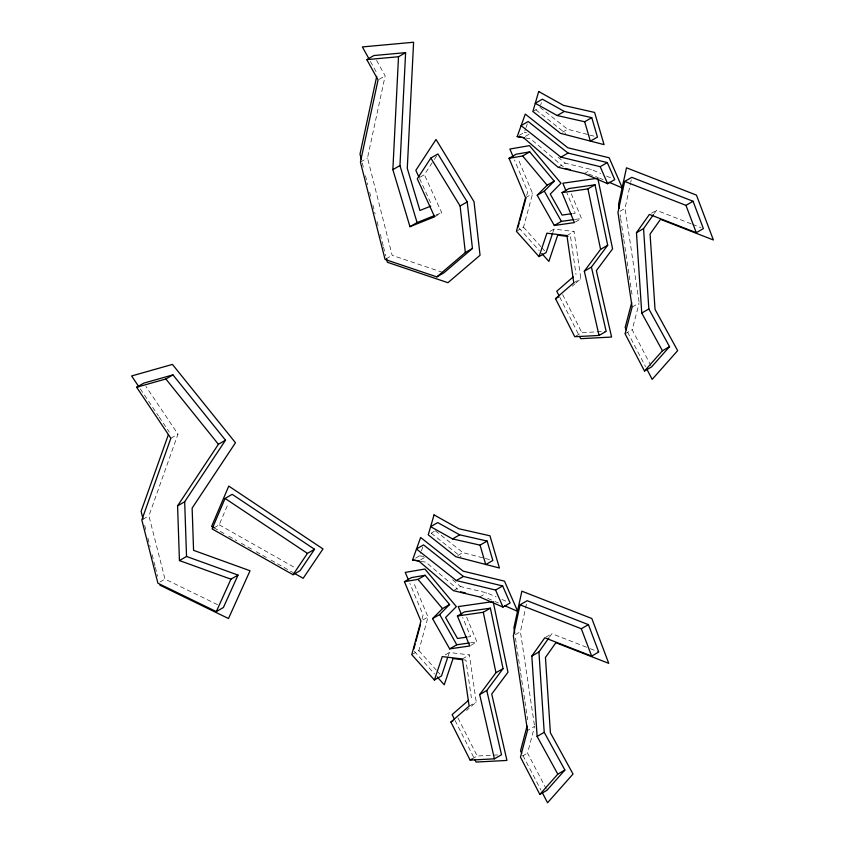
<?xml version="1.0" encoding="UTF-8"?>
<svg xmlns="http://www.w3.org/2000/svg" width="845" height="845" viewBox="0 0 845 845"><rect width="100%" height="100%" fill="white"/><g stroke="black" fill="none" stroke-linecap="round" stroke-linejoin="round"><path stroke-width="0.63" stroke-dasharray="4.22 3.17" d="M442.695 272.386L392.164 255.348L367.512 157.973L385.162 75.828L376.405 60.048M534.389 725.063L520.425 631.722L525.273 609.403M525.537 608.157L526.615 603.193M639.031 301.676L625.057 208.345L630.444 183.534M630.708 182.298L631.247 179.816M650.967 365.748L632.187 329.719L638.883 304.242M546.335 789.135L527.555 753.096L534.589 726.351L527.491 730.45M526.688 195.427L527.724 191.646L514.478 159.98M516.401 231.276L523.499 227.178L532.646 193.621L518.154 158.987M422.056 618.804L423.091 615.023L409.836 583.356M411.758 654.664L418.856 650.565L428.014 617.008L413.522 582.374M540.673 105.033L541.349 102.699M552.757 232.808L553.993 229.101L574.03 231.488L580.864 278.67L576.058 282.853M448.125 656.185L449.36 652.488L469.397 654.875L476.231 702.047L466.63 710.423M217.566 604.671L164.997 579.11L148.91 515.851L177.957 434.14L145.921 386.408M519.189 135.358L524.259 132.433L525.569 128.789M526.002 127.574L527.301 123.94M415.571 558.154L419.627 555.809L420.926 552.176M421.37 550.961L423.102 546.102M214.134 527.755L219.193 524.819L228.171 503.715M420.314 177.038L424.37 174.693L433.643 160.508M434.362 159.409L437.214 155.047M654.241 213.531L656.523 210.31L691.358 223.914M549.599 636.919L551.891 633.687L589.134 648.231M572.223 286.201L575.107 283.688M379.078 79.346L385.162 75.828M360.424 162.071L367.512 157.973M532.899 111.477L538.983 107.959M525.347 136.383L529.403 134.049M562.485 132.147L567.555 129.222L588.743 134.777M434.615 216.795L441.713 212.697L424.37 174.693M386.08 258.866L392.164 255.348M558.08 167.278L565.178 163.18L591.405 169.486L600.742 173.542M525.548 197.719L532.646 193.621M584.307 173.584L591.405 169.486M170.859 438.238L177.957 434.14M549.937 231.445L553.993 229.101M575.413 222.013L581.497 218.506L571.114 193.315M566.932 235.586L574.03 231.488M619.987 211.271L625.057 208.345M651.453 213.236L656.523 210.31M142.837 519.369L148.91 515.851M573.766 282.769L580.864 278.67M575.772 336.141L581.856 332.634L606.15 331.346M632.123 307.073L639.221 302.975M159.927 582.036L164.997 579.11M625.089 333.807L632.187 329.719M431.299 533.1L434.341 531.347M420.715 559.77L424.771 557.425M457.853 555.535L462.923 552.609L484.111 558.165M453.448 590.666L460.546 586.567L486.773 592.873L496.099 596.919M422.944 619.934L428.014 617.008M479.675 596.971L486.773 592.873M445.304 654.833L449.36 652.488M470.781 645.4L476.865 641.883L466.482 616.702M462.299 658.973L469.397 654.875M515.355 634.658L520.425 631.722M545.807 637.204L551.891 633.687M469.133 706.145L476.231 702.047M472.144 758.937L477.214 756.011L497.673 754.934M522.485 756.021L527.555 753.096M435.84 215.052L441.713 212.697M572.836 213.553L575.223 213.204L566.815 192.818M575.223 219.404L581.497 218.506M468.204 636.929L470.591 636.591L462.68 617.399M470.58 642.791L476.865 641.883M463.335 659.808L465.912 660.114L471.373 697.843M524.259 132.433L526.72 132.845M525.77 138.02L530.66 138.844L563.309 166.761M419.627 555.809L424.549 556.633M421.137 561.407L426.028 562.221L457.684 589.292M588.606 174.059L598.292 177.556M589.99 135.105L597.468 137.07M485.347 558.492L492.825 560.457M692.562 224.379L700.97 227.664M590.328 648.706L598.735 651.991M606.573 176.066L611.231 178.094M599.496 178.073L603.098 179.636M501.93 599.454L506.599 601.482M487.66 598.334L493.66 600.932M494.864 601.46L498.465 603.024M219.193 524.819L295.57 568.041M213.88 527.766L224.178 533.596M228.763 536.195L236.769 540.726M241.353 543.314L251.652 549.144M256.236 551.732L266.534 557.563M271.118 560.161L292.866 572.466M539.997 107.378L567.555 129.222M535.899 109.85L565.706 133.478M435.355 530.755L462.923 552.609M431.256 533.227L461.074 556.855M558.228 157.233L565.178 163.18M452.593 579.776L460.546 586.567M523.499 227.178L540.916 246.677M541.782 247.659L545.268 251.556M518.978 227.928L539.205 250.574M418.856 650.565L436.274 670.064M437.15 671.036L440.636 674.944M414.335 651.315L434.562 673.961M140.312 388.911L158.427 415.898M159.156 416.976L169.296 432.091M370.437 61.474L377.261 73.79M627.56 332.138L645.58 366.698M522.928 755.514L540.948 790.075M562.622 294.567L581.856 332.634M559.686 297.028L578.973 335.212M457.979 717.954L477.214 756.011M455.043 720.405L474.341 758.588M419.595 178.591L431.404 204.479M144.675 525.368L145.974 530.459M147.917 538.085L150.178 547M152.121 554.626L155.026 566.087M155.353 567.354L157.614 576.258M362.262 163.032L363.868 169.391M365.484 175.76L367.733 184.664M369.666 192.301L370.955 197.381M372.888 205.018L375.148 213.922M377.081 221.559L378.37 226.65M380.292 234.287L383.197 245.737M383.514 247.015L385.774 255.919M620.093 214.81L620.484 217.408M620.674 218.697L623.578 238.11M623.779 239.399L624.74 245.874M624.941 247.162L629.007 274.34M629.198 275.639L632.292 296.341M515.461 638.197L516.232 643.372M516.432 644.672L519.527 665.374M519.717 666.673L520.499 671.849M520.689 673.138L523.784 693.84M523.984 695.139L524.756 700.315M524.946 701.603L527.66 719.729M570.555 236.737L576.015 274.456"/><path stroke-width="1.27" d="M392.862 169.655L398.513 56.742L405.611 52.643L399.96 165.557L417.071 222.573L409.973 226.671L392.862 169.655L399.96 165.557M376.722 76.335L360.012 154.128L361.301 159.209M539.849 794.395L557.795 774.136L537.114 736.428L531.832 656.079L544.793 637.785L591.648 656.09L598.735 651.991L588.416 624.645L527.153 600.711L520.055 604.809L513.327 635.82L527.491 730.45L520.457 757.194L539.849 794.395L546.937 790.297L564.893 770.038L544.212 732.33L538.93 651.991L548.838 637.996M644.481 371.008L662.438 350.759L641.746 313.051L636.465 232.702L649.425 214.408L696.28 232.702L703.378 228.604L693.058 201.258L631.785 177.334L624.687 181.432L617.959 212.444L632.123 307.073L625.089 333.807L644.481 371.008L651.579 366.91L669.536 346.661L648.844 308.953L643.563 228.604L653.481 214.609M631.701 302.658L625.163 327.533L626.356 329.835M527.069 726.045L520.52 750.909L521.724 753.212M518.091 226.946L519.126 223.164M519.812 220.64L526.002 197.952M413.807 649.066L415.18 644.027M415.867 641.503L420.335 625.11M539.036 256.626L546.895 233.199L566.932 235.586L573.766 282.769L555.524 298.665L574.758 336.732L599.052 335.444L606.15 331.346L591.415 267.094L607.692 245.24L595.017 184.791L569.139 188.519L562.041 192.618L574.399 222.594L554.309 225.488L537.219 195.237L547.127 185.224L554.225 181.126L529.741 151.878L516.158 154.212L509.06 158.311L525.548 197.719L516.401 231.276L539.036 256.626L546.134 252.528L552.345 234.033M434.404 680.014L442.262 656.586L462.299 658.973L469.133 706.145L450.881 722.053L470.126 760.109L494.42 758.831L501.507 754.733L486.783 690.481L503.05 668.627L490.385 608.178L464.507 611.896L457.409 615.994L469.767 645.981L449.677 648.875L432.577 618.624L442.495 608.611L449.593 604.513L425.098 575.265L411.515 577.589L404.428 581.687L420.916 621.096L411.758 654.664L434.404 680.014L441.502 675.915L447.702 657.421M168.419 434.573L141.115 511.373L143.058 519.01M225.066 498.434L212.106 528.917L293.035 574.716L300.133 570.618L314.541 549.282L232.164 494.336L225.066 498.434L307.443 553.38L314.541 549.282M216.309 611.611L230.928 579.184L238.026 575.086L186.534 556.464L179.436 560.562L177.577 505.859L218.411 444.29L225.509 440.203L172.95 374.884L143.734 383.155L136.637 387.253L170.859 438.238L141.823 519.95L157.899 583.208L216.309 611.611L223.407 607.513L238.026 575.086M405.611 52.643L373.902 55.538L366.804 59.625L378.064 79.926L360.424 162.071L385.066 259.447L436.833 276.896L443.921 272.808L472.439 248.441L467.2 201.892L437.932 153.959L430.834 158.057L417.272 178.791L434.615 216.795L409.973 226.671M177.577 505.859L184.675 501.772L225.509 440.203M293.035 574.716L307.443 553.38M599.052 335.444L584.317 271.192L600.594 249.338L607.692 245.24M494.42 758.831L479.685 694.579L495.962 672.715L503.05 668.627M537.219 195.237L544.317 191.139L554.225 181.126M432.577 618.624L439.675 614.526L449.593 604.513M573.121 276.97L556.76 291.24L559.094 295.866M468.489 700.357L452.117 714.616L454.462 719.253M436.833 276.896L465.341 252.539L472.439 248.441M557.193 115.533L564.291 111.434L591.764 117.656L597.468 137.07L590.37 141.168L584.666 121.754L557.193 115.533L535.265 103.291L542.363 99.192L564.291 111.434M509.06 158.311L522.643 155.976L529.741 151.878M584.666 121.754L591.764 117.656M465.341 252.539L460.102 205.99L467.2 201.892M136.637 387.253L165.852 378.982L172.95 374.884M568.03 153.061L528.178 121.511L521.08 125.609L560.932 157.159L568.03 153.061L607.302 162.578L614.737 179.615L607.639 183.714L584.307 173.584L558.08 167.278L523.319 137.555L517.161 136.531M560.932 157.159L600.203 166.676L607.302 162.578M562.041 192.618L587.919 188.889L595.017 184.791M554.309 225.488L561.407 221.39L573.966 219.584M636.465 232.702L643.563 228.604M624.687 181.432L685.96 205.356L693.058 201.258M584.317 271.192L591.415 267.094M555.524 298.665L558.566 296.912M641.746 313.051L648.844 308.953M662.438 350.759L669.536 346.661M452.561 538.92L459.659 534.822L487.132 541.043L492.825 560.457L485.727 564.555L480.034 545.141L452.561 538.92L430.633 526.667L437.721 522.58L459.659 534.822M404.428 581.687L418.011 579.364L425.098 575.265M480.034 545.141L487.132 541.043M463.398 576.448L423.535 544.888L416.437 548.986L456.3 580.547L463.398 576.448L502.669 585.955L510.095 602.992L503.007 607.09L479.675 596.971L453.448 590.666L418.687 560.943L412.529 559.908M456.3 580.547L495.571 590.053L502.669 585.955M457.409 615.994L483.287 612.276L490.385 608.178M449.677 648.875L456.775 644.777L469.324 642.971M531.832 656.079L538.93 651.991M520.055 604.809L581.318 628.743L588.416 624.645M479.685 694.579L486.783 690.481M450.881 722.053L452.909 720.88M470.126 760.109L472.144 758.937M537.114 736.428L544.212 732.33M557.795 774.136L564.893 770.038M430.739 206.138L419.933 210.468L407.279 168.324L413.596 42.25L362.368 46.929L369.202 59.234M417.071 222.573L434.668 215.517M596.496 178.379L562.865 183.217L565.833 190.421M571.653 213.722L562.115 215.095L550.243 194.086L560.985 183.238L529.519 145.646L509.884 149.016L512.947 156.325M491.864 601.767L458.222 606.604L461.687 615.002M467.01 637.098L457.483 638.471L445.611 617.473L456.353 606.625L424.877 569.034L405.251 572.403L408.315 579.702M366.804 59.625L398.513 56.742M567.977 236.431L557.668 235.195L548.88 261.401L541.835 253.532M462.046 659.66L453.036 658.582L444.238 684.788L437.203 676.908M524.544 137.819L517.214 136.594L525.273 114.086L567.808 147.769L609.15 157.783L622.311 187.97L609.108 182.245M419.912 561.207L412.571 559.971L420.63 537.473L463.176 571.157L504.507 581.159L517.679 611.357L504.465 605.622M565.284 168.451L570.195 169.634M460.652 591.838L465.563 593.01M179.436 560.562L230.928 579.184M159.885 585.162L228.488 618.529L250.035 570.755L193.568 550.338L192.132 508.109L235.47 442.748L172.433 364.406L131.619 375.962L138.865 386.757M213.88 527.766L211.588 526.477L228.763 486.097L322.991 548.944L303.165 578.297L294.007 573.111M522.643 155.976L547.127 185.224M418.011 579.364L442.495 608.611M165.852 378.982L218.411 444.29M430.834 158.057L460.102 205.99M544.317 191.139L561.407 221.39M439.675 614.526L456.775 644.777M646.774 369.001L652.182 379.363L677.658 350.633L655.033 309.386L650.08 234.076L660.526 219.33L713.381 239.98L696.449 195.121L626.494 167.806L618.551 204.458L619.131 208.345M542.141 792.378L547.549 802.75L573.026 774.02L550.391 732.773L545.447 657.463L555.894 642.718L608.749 663.357L591.817 618.508L521.861 591.183L513.908 627.846L514.689 633.021M579.564 336.363L580.726 338.676L611.59 337.049L596.359 270.654L612.593 248.852L597.785 178.2M474.922 759.75L476.094 762.063L506.947 760.437L491.727 694.041L507.961 672.229L493.153 601.577M419.057 177.418L415.835 170.352L436.02 139.478L474.013 201.701L480.044 255.264L447.934 282.695L387.38 262.277L386.418 258.464M600.203 166.676L607.639 183.714M495.571 590.053L503.007 607.09M685.96 205.356L696.28 232.702M581.318 628.743L591.648 656.09M587.919 188.889L600.594 249.338M483.287 612.276L495.962 672.715M184.675 501.772L186.534 556.464M538.677 91.513L532.899 111.477L560.457 133.32L604.048 144.622L594.595 112.427L563.53 105.382L538.677 91.513M434.034 514.89L428.257 534.853L455.825 556.707L499.416 568.009L489.963 535.804L458.898 528.769L434.034 514.89"/></g></svg>
